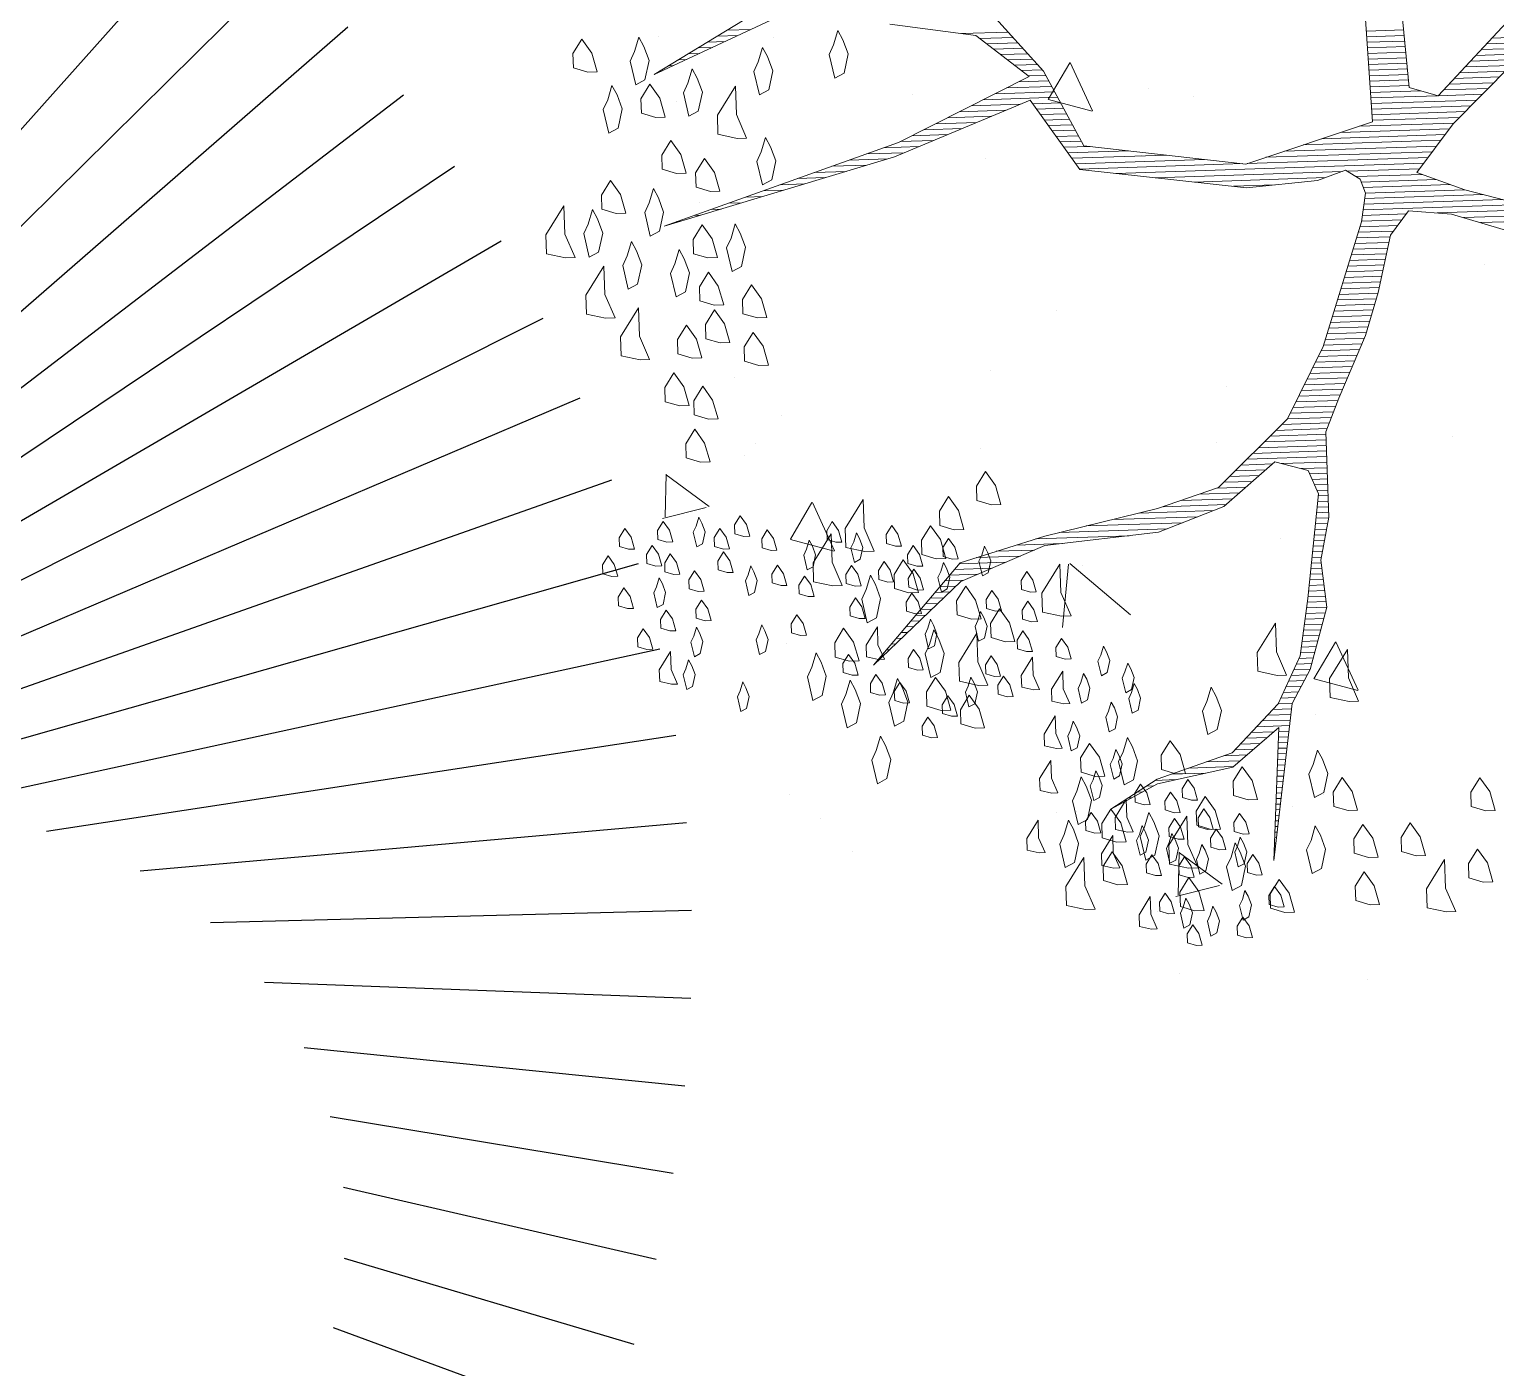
# Model space of a CAD drawing. Header units: millimetres. Extents: x 111 to 1506, y 14 to 566.
# Drawn here: x 207.314 to 209.143, y 102.919 to 104.589 of the extents above; entities that cross this region are included whole.
import ezdxf

# ---------------------------------------------------------------- set-up
doc = ezdxf.new("R2010")
doc.units = ezdxf.units.MM
doc.layers.add('ARBOLES', color=78, linetype='Continuous', lineweight=5)
doc.layers.add('FURN', color=253, linetype='Continuous')

# ---------------------------------------------------------------- blocks, each defined once
blk = doc.blocks.new('km')
at = {"layer": 'FURN', "color": 62}
for p, q in [((1580.8433, 48.5734), (1580.8069, 48.9486)), ((1580.9287, 48.593), (1580.9164, 48.9558)), ((1580.7617, 48.5392), (1580.6981, 48.9346)), ((1580.6861, 48.4907), (1580.5905, 48.9138)), ((1580.6186, 48.4282), (1580.4843, 48.8863)), ((1580.5615, 48.3518), (1580.38, 48.8521)), ((1580.5178, 48.2614), (1580.2782, 48.8115)), ((1580.4911, 48.1556), (1580.179, 48.7646)), ((1580.489, 48.0289), (1580.083, 48.7115)), ((1580.9754, 47.2108), (1579.9906, 48.6525)), ((1580.9754, 47.2108), (1579.902, 48.5878)), ((1580.9754, 47.2108), (1579.8176, 48.5177)), ((1580.9754, 47.2108), (1579.7379, 48.4424)), ((1580.9754, 47.2108), (1579.663, 48.3623)), ((1580.9754, 47.2108), (1579.5932, 48.2776)), ((1580.9754, 47.2108), (1579.529, 48.1887)), ((1580.9754, 47.2108), (1579.4704, 48.0959)), ((1580.9754, 47.2108), (1579.4178, 47.9997)), ((1580.9754, 47.2108), (1579.3714, 47.9003)), ((1580.9754, 47.2108), (1579.3312, 47.7983))]:
    blk.add_line(p, q, dxfattribs=at)
blk = doc.blocks.new('*X16')
at = {"color": 0}
for p, q in [((16.5355, 16.78), (16.5722, 16.78)), ((16.5531, 16.79), (16.5956, 16.79)), ((16.4824, 16.75), (16.5022, 16.75)), ((16.5001, 16.76), (16.5256, 16.76)), ((16.5178, 16.77), (16.5489, 16.77)), ((16.9732, 16.77), (17.0563, 16.77)), ((17.0054, 16.76), (17.0647, 16.76)), ((17.0177, 16.75), (17.0732, 16.75)), ((17.6987, 16.75), (17.7657, 16.75)), ((16.447, 16.73), (16.4556, 16.73)), ((16.4647, 16.74), (16.4789, 16.74)), ((17.0299, 16.74), (17.0817, 16.74)), ((17.0421, 16.73), (17.0901, 16.73)), ((17.6991, 16.74), (17.7664, 16.74)), ((17.6994, 16.73), (17.767, 16.73)), ((17.9235, 16.73), (18.0084, 16.73)), ((16.4293, 16.72), (16.4322, 16.72)), ((17.0543, 16.72), (17.0986, 16.72)), ((17.0665, 16.71), (17.1071, 16.71)), ((17.0788, 16.7), (17.1155, 16.7)), ((17.6997, 16.72), (17.7676, 16.72)), ((17.7001, 16.71), (17.7682, 16.71)), ((17.7004, 16.7), (17.7689, 16.7)), ((17.8935, 16.7), (17.9768, 16.7)), ((17.9035, 16.71), (17.9873, 16.71)), ((17.9135, 16.72), (17.9979, 16.72)), ((17.0504, 16.67), (17.1313, 16.67)), ((17.0719, 16.68), (17.1263, 16.68)), ((17.091, 16.69), (17.1213, 16.69)), ((17.7007, 16.69), (17.7695, 16.69)), ((17.7011, 16.68), (17.7701, 16.68)), ((17.7014, 16.67), (17.7707, 16.67)), ((17.8635, 16.67), (17.9451, 16.67)), ((17.8735, 16.68), (17.9556, 16.68)), ((17.8835, 16.69), (17.9662, 16.69)), ((17.0073, 16.65), (17.1413, 16.65)), ((17.0288, 16.66), (17.1363, 16.66)), ((17.7017, 16.66), (17.7714, 16.66)), ((17.7021, 16.65), (17.772, 16.65)), ((17.8435, 16.65), (17.924, 16.65)), ((17.8535, 16.66), (17.9345, 16.66)), ((16.9427, 16.62), (17.0214, 16.62)), ((16.9642, 16.63), (17.0477, 16.63)), ((16.9858, 16.64), (17.0741, 16.64)), ((17.0964, 16.64), (17.1463, 16.64)), ((17.1031, 16.63), (17.1513, 16.63)), ((17.1097, 16.62), (17.1563, 16.62)), ((17.7024, 16.64), (17.7924, 16.64)), ((17.7027, 16.63), (17.8224, 16.63)), ((17.7031, 16.62), (17.8923, 16.62)), ((17.8235, 16.63), (17.9029, 16.63)), ((17.8335, 16.64), (17.9134, 16.64)), ((16.8996, 16.6), (16.9686, 16.6)), ((16.9211, 16.61), (16.995, 16.61)), ((17.1164, 16.61), (17.1613, 16.61)), ((17.1231, 16.6), (17.1663, 16.6)), ((17.7034, 16.61), (17.8818, 16.61)), ((17.7037, 16.6), (17.8712, 16.6)), ((16.8265, 16.57), (16.8895, 16.57)), ((16.8565, 16.58), (16.9159, 16.58)), ((16.8781, 16.59), (16.9423, 16.59)), ((17.1297, 16.59), (17.1713, 16.59)), ((17.1364, 16.58), (17.1763, 16.58)), ((17.1431, 16.57), (17.1813, 16.57)), ((17.646, 16.57), (17.8418, 16.57)), ((17.6798, 16.58), (17.8501, 16.58)), ((17.7041, 16.59), (17.8606, 16.59)), ((16.7328, 16.54), (16.7955, 16.54)), ((16.764, 16.55), (16.8332, 16.55)), ((16.7953, 16.56), (16.8632, 16.56)), ((17.1497, 16.56), (17.1971, 16.56)), ((17.1564, 16.55), (17.2651, 16.55)), ((17.163, 16.54), (17.3331, 16.54)), ((17.5448, 16.54), (17.8178, 16.54)), ((17.5785, 16.55), (17.8258, 16.55)), ((17.6123, 16.56), (17.8338, 16.56)), ((16.6703, 16.52), (16.7201, 16.52)), ((16.7015, 16.53), (16.7578, 16.53)), ((17.1697, 16.53), (17.401, 16.53)), ((17.1764, 16.52), (17.469, 16.52)), ((17.4773, 16.52), (17.8018, 16.52)), ((17.511, 16.53), (17.8098, 16.53)), ((16.5765, 16.49), (16.607, 16.49)), ((16.6078, 16.5), (16.6447, 16.5)), ((16.639, 16.51), (16.6824, 16.51)), ((17.2412, 16.51), (17.7938, 16.51)), ((17.3112, 16.5), (17.6466, 16.5)), ((17.3812, 16.49), (17.6166, 16.49)), ((17.6564, 16.5), (17.7858, 16.5)), ((17.6714, 16.49), (17.7899, 16.49)), ((16.4828, 16.46), (16.494, 16.46)), ((16.514, 16.47), (16.5317, 16.47)), ((16.5453, 16.48), (16.5693, 16.48)), ((17.4512, 16.48), (17.5245, 16.48)), ((17.6804, 16.48), (17.8149, 16.48)), ((17.6837, 16.47), (17.8399, 16.47)), ((17.687, 16.46), (17.8649, 16.46)), ((16.4515, 16.45), (16.4563, 16.45)), ((17.6839, 16.44), (17.9326, 16.44)), ((17.6855, 16.45), (17.8986, 16.45)), ((17.6789, 16.41), (17.7512, 16.41)), ((17.6805, 16.42), (17.7592, 16.42)), ((17.6822, 16.43), (17.9666, 16.43)), ((17.8145, 16.42), (18.0006, 16.42)), ((17.8617, 16.41), (18.0157, 16.41)), ((17.6722, 16.39), (17.7352, 16.39)), ((17.6757, 16.4), (17.7432, 16.4)), ((17.8916, 16.4), (18.0232, 16.4)), ((17.6618, 16.36), (17.7239, 16.36)), ((17.6653, 16.37), (17.7264, 16.37)), ((17.6687, 16.38), (17.7289, 16.38)), ((17.6514, 16.33), (17.7164, 16.33)), ((17.6549, 16.34), (17.7189, 16.34)), ((17.6584, 16.35), (17.7214, 16.35)), ((17.6445, 16.31), (17.7114, 16.31)), ((17.648, 16.32), (17.7139, 16.32)), ((17.6341, 16.28), (17.7038, 16.28)), ((17.6376, 16.29), (17.7064, 16.29)), ((17.6411, 16.3), (17.7089, 16.3)), ((17.6237, 16.25), (17.6938, 16.25)), ((17.6272, 16.26), (17.6971, 16.26)), ((17.6307, 16.27), (17.7005, 16.27)), ((17.6168, 16.23), (17.6871, 16.23)), ((17.6203, 16.24), (17.6905, 16.24)), ((17.6064, 16.2), (17.6766, 16.2)), ((17.6099, 16.21), (17.6805, 16.21)), ((17.6134, 16.22), (17.6838, 16.22)), ((17.5981, 16.18), (17.6673, 16.18)), ((17.603, 16.19), (17.6719, 16.19)), ((17.5821, 16.15), (17.6535, 16.15)), ((17.5874, 16.16), (17.6581, 16.16)), ((17.5928, 16.17), (17.6627, 16.17)), ((17.5661, 16.12), (17.6396, 16.12)), ((17.5714, 16.13), (17.6443, 16.13)), ((17.5768, 16.14), (17.6489, 16.14)), ((17.5554, 16.1), (17.6304, 16.1)), ((17.5608, 16.11), (17.635, 16.11)), ((17.5394, 16.07), (17.6174, 16.07)), ((17.5448, 16.08), (17.6216, 16.08)), ((17.5501, 16.09), (17.6259, 16.09)), ((17.5127, 16.04), (17.6045, 16.04)), ((17.5234, 16.05), (17.6088, 16.05)), ((17.5341, 16.06), (17.6131, 16.06)), ((17.4913, 16.02), (17.6021, 16.02)), ((17.502, 16.03), (17.6021, 16.03)), ((17.4591, 15.99), (17.6021, 15.99)), ((17.4698, 16), (17.6021, 16)), ((17.4806, 16.01), (17.6021, 16.01)), ((17.427, 15.96), (17.4799, 15.96)), ((17.4377, 15.97), (17.4922, 15.97)), ((17.4484, 15.98), (17.5044, 15.98)), ((17.5206, 15.98), (17.6021, 15.98)), ((17.5556, 15.97), (17.6021, 15.97)), ((17.5707, 15.96), (17.6021, 15.96)), ((17.4036, 15.94), (17.4555, 15.94)), ((17.4163, 15.95), (17.4677, 15.95)), ((17.5747, 15.95), (17.6021, 15.95)), ((17.5787, 15.94), (17.6021, 15.94)), ((17.3061, 15.91), (17.4188, 15.91)), ((17.3386, 15.92), (17.431, 15.92)), ((17.3711, 15.93), (17.4433, 15.93)), ((17.5827, 15.93), (17.6021, 15.93)), ((17.5832, 15.91), (17.6021, 15.91)), ((17.5846, 15.92), (17.6021, 15.92)), ((17.2149, 15.89), (17.3677, 15.89)), ((17.2629, 15.9), (17.3957, 15.9)), ((17.5805, 15.89), (17.6021, 15.89)), ((17.5819, 15.9), (17.6021, 15.9)), ((17.0761, 15.86), (17.2435, 15.86)), ((17.1189, 15.87), (17.3117, 15.87)), ((17.1669, 15.88), (17.3397, 15.88)), ((17.5764, 15.86), (17.5974, 15.86)), ((17.5778, 15.87), (17.5996, 15.87)), ((17.5791, 15.88), (17.6018, 15.88)), ((16.9681, 15.83), (17.0472, 15.83)), ((17.0041, 15.84), (17.0729, 15.84)), ((17.0401, 15.85), (17.1235, 15.85)), ((17.5723, 15.83), (17.5907, 15.83)), ((17.5737, 15.84), (17.5929, 15.84)), ((17.575, 15.85), (17.5951, 15.85)), ((16.9281, 15.81), (16.9958, 15.81)), ((16.9371, 15.82), (17.0215, 15.82)), ((17.5696, 15.81), (17.5863, 15.81)), ((17.5709, 15.82), (17.5885, 15.82)), ((16.9009, 15.78), (16.9301, 15.78)), ((16.91, 15.79), (16.9444, 15.79)), ((16.919, 15.8), (16.9701, 15.8)), ((17.5655, 15.78), (17.5876, 15.78)), ((17.5669, 15.79), (17.5866, 15.79)), ((17.5682, 15.8), (17.5856, 15.8)), ((16.8738, 15.75), (16.8965, 15.75)), ((16.8829, 15.76), (16.9077, 15.76)), ((16.8919, 15.77), (16.9189, 15.77)), ((17.5614, 15.75), (17.5906, 15.75)), ((17.5628, 15.76), (17.5896, 15.76)), ((17.5641, 15.77), (17.5886, 15.77)), ((16.8557, 15.73), (16.8742, 15.73)), ((16.8648, 15.74), (16.8853, 15.74)), ((17.5585, 15.73), (17.5926, 15.73)), ((17.56, 15.74), (17.5916, 15.74)), ((16.8286, 15.7), (16.8406, 15.7)), ((16.8376, 15.71), (16.8518, 15.71)), ((16.8467, 15.72), (16.863, 15.72)), ((17.5535, 15.7), (17.5875, 15.7)), ((17.5551, 15.71), (17.5906, 15.71)), ((17.5568, 15.72), (17.5936, 15.72)), ((16.8105, 15.68), (16.8183, 15.68)), ((16.8195, 15.69), (16.8295, 15.69)), ((17.5501, 15.68), (17.5814, 15.68)), ((17.5518, 15.69), (17.5844, 15.69)), ((16.7833, 15.65), (16.7848, 15.65)), ((16.7924, 15.66), (16.7959, 15.66)), ((16.8014, 15.67), (16.8071, 15.67)), ((17.5451, 15.65), (17.5721, 15.65)), ((17.5468, 15.66), (17.5752, 15.66)), ((17.5485, 15.67), (17.5783, 15.67)), ((17.5352, 15.62), (17.5629, 15.62)), ((17.5402, 15.63), (17.566, 15.63)), ((17.5435, 15.64), (17.5691, 15.64)), ((17.5252, 15.6), (17.5543, 15.6)), ((17.5302, 15.61), (17.5598, 15.61)), ((17.5102, 15.57), (17.5372, 15.57)), ((17.5152, 15.58), (17.5429, 15.58)), ((17.5202, 15.59), (17.5486, 15.59)), ((17.4903, 15.54), (17.5241, 15.54)), ((17.5002, 15.55), (17.5257, 15.55)), ((17.5052, 15.56), (17.5315, 15.56)), ((17.4703, 15.52), (17.5211, 15.52)), ((17.4803, 15.53), (17.5226, 15.53)), ((17.4403, 15.49), (17.4786, 15.49)), ((17.4503, 15.5), (17.4911, 15.5)), ((17.4603, 15.51), (17.5196, 15.51)), ((17.4988, 15.49), (17.5165, 15.49)), ((17.4996, 15.5), (17.5181, 15.5)), ((17.4203, 15.47), (17.4536, 15.47)), ((17.4303, 15.48), (17.4661, 15.48)), ((17.4974, 15.47), (17.5135, 15.47)), ((17.4981, 15.48), (17.515, 15.48)), ((17.336, 15.44), (17.4161, 15.44)), ((17.368, 15.45), (17.4286, 15.45)), ((17.4, 15.46), (17.4411, 15.46)), ((17.4953, 15.44), (17.509, 15.44)), ((17.496, 15.45), (17.5105, 15.45)), ((17.4967, 15.46), (17.512, 15.46)), ((17.2587, 15.41), (17.2717, 15.41)), ((17.2754, 15.42), (17.3128, 15.42)), ((17.304, 15.43), (17.3661, 15.43)), ((17.4931, 15.41), (17.5044, 15.41)), ((17.4938, 15.42), (17.5059, 15.42)), ((17.4946, 15.43), (17.5074, 15.43)), ((17.2254, 15.39), (17.2317, 15.39)), ((17.242, 15.4), (17.2517, 15.4)), ((17.4917, 15.39), (17.5014, 15.39)), ((17.4924, 15.4), (17.5029, 15.4)), ((17.2087, 15.38), (17.2117, 15.38)), ((17.4896, 15.36), (17.4968, 15.36)), ((17.4903, 15.37), (17.4984, 15.37)), ((17.491, 15.38), (17.4999, 15.38)), ((17.4874, 15.33), (17.4923, 15.33)), ((17.4881, 15.34), (17.4938, 15.34)), ((17.4888, 15.35), (17.4953, 15.35)), ((17.486, 15.31), (17.4893, 15.31)), ((17.4867, 15.32), (17.4908, 15.32)), ((17.4838, 15.28), (17.4847, 15.28)), ((17.4846, 15.29), (17.4862, 15.29)), ((17.4853, 15.3), (17.4877, 15.3)), ((17.4831, 15.27), (17.4832, 15.27))]:
    blk.add_line(p, q, dxfattribs=at)
blk = doc.blocks.new('E1E')
at = {"layer": 'ARBOLES', "ltscale": 0.2}
for p, q in [((96.0598, 59.5667), (96.0598, 59.5667)), ((95.5359, 59.5519), (95.5359, 59.5519)), ((96.122, 59.5391), (96.122, 59.5391)), ((96.1796, 59.5223), (96.1796, 59.5223)), ((95.6009, 59.4784), (95.6009, 59.4784)), ((95.2708, 59.4541), (95.2708, 59.4541)), ((95.5845, 59.4467), (95.5298, 59.4067)), ((95.6045, 59.3832), (95.5819, 59.4428)), ((95.6038, 59.3838), (95.5266, 59.4035)), ((95.7975, 59.3971), (95.7975, 59.3971)), ((95.7699, 59.3841), (95.7699, 59.3841)), ((96.2691, 59.314), (96.2691, 59.314)), ((95.473, 59.2552), (95.473, 59.2552)), ((95.4361, 59.2211), (95.4361, 59.2211)), ((95.857, 59.2206), (95.857, 59.2206)), ((96.5118, 59.2106), (96.4571, 59.1706)), ((96.5318, 59.147), (96.5092, 59.2067)), ((96.3122, 59.1036), (96.2542, 59.1583)), ((96.3217, 59.1674), (96.2544, 59.159)), ((96.3128, 59.1041), (96.322, 59.1672)), ((96.5311, 59.1477), (96.4538, 59.1674)), ((95.9214, 59.0448), (95.8936, 59.1364)), ((95.4933, 59.1143), (95.4933, 59.1143)), ((95.5148, 59.066), (95.4476, 59.0575)), ((95.506, 59.0027), (95.5152, 59.0658)), ((95.92, 59.0432), (95.8063, 59.0804)), ((96.4334, 59.0761), (96.4334, 59.0761)), ((95.5054, 59.0022), (95.4473, 59.0568)), ((95.9008, 59.0394), (95.9008, 59.0394)), ((95.9924, 59.0443), (95.9924, 59.0443)), ((96.4248, 59.0542), (96.4248, 59.0542)), ((96.4042, 59.0005), (96.4042, 59.0005)), ((96.4916, 58.9742), (96.4916, 58.9742)), ((95.8256, 58.9566), (95.8256, 58.9566)), ((96.1089, 58.9342), (96.1089, 58.9342)), ((95.6403, 58.8897), (95.6403, 58.8897)), ((96.1395, 58.8197), (96.1395, 58.8197)), ((95.7844, 58.7923), (95.7844, 58.7923)), ((96.6386, 58.7496), (96.6386, 58.7496)), ((95.801, 58.7086), (95.801, 58.7086)), ((96.0816, 58.6988), (96.0816, 58.6988)), ((95.4599, 58.6504), (95.4599, 58.6504)), ((96.7277, 58.6218), (96.7277, 58.6218)), ((96.7897, 58.5418), (96.7897, 58.5418)), ((96.2657, 58.527), (96.2657, 58.527)), ((96.4032, 58.4799), (96.4032, 58.4799)), ((96.6289, 58.4788), (96.6289, 58.4788)), ((96.0502, 58.4349), (96.0502, 58.4349)), ((96.2019, 58.3461), (96.1439, 58.4008)), ((96.2114, 58.4099), (96.1441, 58.4015)), ((96.2025, 58.3466), (96.2117, 58.4097)), ((95.5121, 58.3932), (95.5121, 58.3932)), ((96.0788, 58.338), (96.0788, 58.338)), ((96.0113, 58.3231), (96.0113, 58.3231)), ((95.7543, 58.1961), (95.7543, 58.1961))]:
    blk.add_line(p, q, dxfattribs=at)
for points in [[(95.5281, 59.503), (95.5421, 59.5044), (95.5475, 59.4922), (95.5448, 59.4764), (95.5313, 59.485), (95.52, 59.4994)], [(95.5999, 59.5058), (95.618, 59.509), (95.6252, 59.4927), (95.6198, 59.4611), (95.609, 59.4855), (95.5918, 59.5022)], [(95.7024, 59.5158), (95.7313, 59.5209), (95.7429, 59.4949), (95.7343, 59.4442), (95.7169, 59.4833), (95.6894, 59.51)], [(95.5259, 59.4533), (95.5263, 59.4633), (95.5132, 59.4818), (95.5069, 59.4741), (95.51, 59.456), (95.5195, 59.4456), (95.5272, 59.4393)], [(95.5679, 59.4574), (95.5683, 59.4674), (95.5552, 59.4859), (95.5489, 59.4782), (95.5521, 59.4601), (95.5615, 59.4497), (95.5692, 59.4434)], [(95.4626, 59.4641), (95.4766, 59.4655), (95.482, 59.4533), (95.4793, 59.4375), (95.4658, 59.4461), (95.4545, 59.4605)], [(95.5499, 59.4557), (95.5723, 59.4579), (95.581, 59.4384), (95.5767, 59.413), (95.555, 59.4268), (95.5369, 59.4499)], [(95.5846, 59.4746), (95.5986, 59.476), (95.604, 59.4638), (95.6013, 59.448), (95.5877, 59.4565), (95.5764, 59.471)], [(95.6714, 59.463), (95.6938, 59.4652), (95.7025, 59.4457), (95.6981, 59.4204), (95.6764, 59.4341), (95.6584, 59.4572)], [(95.7748, 59.4233), (95.7755, 59.4392), (95.7545, 59.4688), (95.7444, 59.4565), (95.7495, 59.4276), (95.7647, 59.411), (95.7769, 59.4009)], [(95.7992, 59.463), (95.8172, 59.4662), (95.8245, 59.4499), (95.8191, 59.4183), (95.8082, 59.4427), (95.791, 59.4594)], [(96.0834, 59.4127), (96.0842, 59.4286), (96.0632, 59.4582), (96.0531, 59.4459), (96.0581, 59.417), (96.0733, 59.4004), (96.0856, 59.3903)], [(95.4902, 59.4131), (95.4906, 59.423), (95.4775, 59.4416), (95.4712, 59.4339), (95.4744, 59.4158), (95.4839, 59.4054), (95.4916, 59.3991)], [(95.6867, 59.4421), (95.7048, 59.4453), (95.712, 59.4291), (95.7066, 59.3974), (95.6957, 59.4218), (95.6786, 59.4385)], [(96.3065, 59.4064), (96.307, 59.4164), (96.2939, 59.4349), (96.2876, 59.4272), (96.2907, 59.4091), (96.3002, 59.3988), (96.3079, 59.3924)], [(96.3942, 59.4065), (96.3946, 59.4164), (96.3815, 59.435), (96.3752, 59.4273), (96.3784, 59.4092), (96.3879, 59.3988), (96.3956, 59.3925)], [(96.4055, 59.4359), (96.4235, 59.439), (96.4308, 59.4228), (96.4254, 59.3912), (96.4145, 59.4155), (96.3973, 59.4323)], [(95.5778, 59.4132), (95.5918, 59.4145), (95.5973, 59.4023), (95.5946, 59.3865), (95.581, 59.3951), (95.5697, 59.4095)], [(95.6244, 59.429), (95.6384, 59.4304), (95.6438, 59.4182), (95.6411, 59.4024), (95.6275, 59.4109), (95.6162, 59.4254)], [(95.6671, 59.3676), (95.6678, 59.3835), (95.6468, 59.4131), (95.6367, 59.4008), (95.6418, 59.3719), (95.657, 59.3553), (95.6693, 59.3452)], [(95.4235, 59.4072), (95.4459, 59.4093), (95.4545, 59.3898), (95.4502, 59.3645), (95.4285, 59.3782), (95.4104, 59.4014)], [(95.436, 59.4036), (95.45, 59.4049), (95.4554, 59.3927), (95.4527, 59.3769), (95.4392, 59.3855), (95.4279, 59.4)], [(95.5297, 59.361), (95.5305, 59.3769), (95.5095, 59.4065), (95.4994, 59.3942), (95.5044, 59.3653), (95.5196, 59.3487), (95.5319, 59.3386)], [(95.5761, 59.3734), (95.5765, 59.3833), (95.5634, 59.4019), (95.5571, 59.3942), (95.5602, 59.3761), (95.5697, 59.3657), (95.5774, 59.3594)], [(95.5825, 59.4), (95.6114, 59.4051), (95.623, 59.3791), (95.6143, 59.3285), (95.597, 59.3675), (95.5695, 59.3942)], [(95.6239, 59.3752), (95.6244, 59.3852), (95.6113, 59.4037), (95.605, 59.396), (95.6081, 59.3779), (95.6176, 59.3676), (95.6253, 59.3612)], [(95.67, 59.3811), (95.6705, 59.3911), (95.6574, 59.4096), (95.651, 59.4019), (95.6542, 59.3838), (95.6637, 59.3735), (95.6714, 59.3671)], [(95.6974, 59.4045), (95.7198, 59.4066), (95.7285, 59.3871), (95.7242, 59.3618), (95.7025, 59.3755), (95.6844, 59.3987)], [(95.7328, 59.4042), (95.7468, 59.4056), (95.7522, 59.3934), (95.7495, 59.3776), (95.736, 59.3862), (95.7247, 59.4006)], [(95.7813, 59.3561), (95.782, 59.372), (95.761, 59.4016), (95.7509, 59.3893), (95.756, 59.3604), (95.7712, 59.3438), (95.7835, 59.3337)], [(96.1572, 59.352), (96.1579, 59.3679), (96.1369, 59.3975), (96.1268, 59.3852), (96.1319, 59.3563), (96.1471, 59.3397), (96.1594, 59.3296)], [(96.4597, 59.4016), (96.4737, 59.4029), (96.4791, 59.3907), (96.4764, 59.3749), (96.4629, 59.3835), (96.4516, 59.398)], [(95.4844, 59.3715), (95.4984, 59.3729), (95.5038, 59.3607), (95.5011, 59.3449), (95.4875, 59.3535), (95.4762, 59.3679)], [(95.5268, 59.3417), (95.5273, 59.3517), (95.5142, 59.3702), (95.5079, 59.3625), (95.511, 59.3444), (95.5205, 59.3341), (95.5282, 59.3277)], [(95.6881, 59.3843), (95.7062, 59.3875), (95.7134, 59.3712), (95.708, 59.3396), (95.6971, 59.364), (95.68, 59.3807)], [(95.815, 59.3727), (95.8331, 59.3758), (95.8404, 59.3596), (95.835, 59.328), (95.8241, 59.3523), (95.8069, 59.369)], [(96.0922, 59.323), (96.0929, 59.3389), (96.0719, 59.3686), (96.0618, 59.3563), (96.0669, 59.3274), (96.0821, 59.3107), (96.0944, 59.3006)], [(96.2201, 59.3333), (96.2208, 59.3492), (96.1999, 59.3788), (96.1897, 59.3665), (96.1948, 59.3376), (96.21, 59.321), (96.2223, 59.3108)], [(96.4019, 59.3564), (96.4024, 59.3663), (96.3892, 59.3848), (96.3829, 59.3771), (96.3861, 59.3591), (96.3956, 59.3487), (96.4033, 59.3424)], [(95.3093, 59.3485), (95.3317, 59.3507), (95.3404, 59.3312), (95.3361, 59.3059), (95.3144, 59.3196), (95.2963, 59.3427)], [(95.5494, 59.3567), (95.5634, 59.358), (95.5689, 59.3458), (95.5662, 59.33), (95.5526, 59.3386), (95.5413, 59.353)], [(95.6136, 59.3657), (95.6276, 59.3671), (95.633, 59.3549), (95.6303, 59.3391), (95.6167, 59.3477), (95.6054, 59.3621)], [(95.7654, 59.3311), (95.7658, 59.341), (95.7527, 59.3595), (95.7464, 59.3518), (95.7496, 59.3338), (95.7591, 59.3234), (95.7667, 59.3171)], [(96.0138, 59.3638), (96.0278, 59.3651), (96.0333, 59.3529), (96.0306, 59.3371), (96.017, 59.3457), (96.0057, 59.3601)], [(96.438, 59.3627), (96.452, 59.3641), (96.4575, 59.3519), (96.4548, 59.3361), (96.4412, 59.3446), (96.4299, 59.3591)], [(96.5094, 59.3555), (96.5234, 59.3569), (96.5289, 59.3447), (96.5262, 59.3289), (96.5126, 59.3375), (96.5013, 59.3519)], [(95.4279, 59.2922), (95.4286, 59.3081), (95.4076, 59.3377), (95.3975, 59.3255), (95.4026, 59.2965), (95.4178, 59.2799), (95.4301, 59.2698)], [(95.5731, 59.3335), (95.5955, 59.3357), (95.6042, 59.3162), (95.5999, 59.2909), (95.5782, 59.3046), (95.5601, 59.3277)], [(95.5783, 59.3355), (95.5923, 59.3368), (95.5978, 59.3246), (95.5951, 59.3088), (95.5815, 59.3174), (95.5702, 59.3318)], [(95.6339, 59.331), (95.6479, 59.3323), (95.6534, 59.3201), (95.6507, 59.3043), (95.6371, 59.3129), (95.6258, 59.3274)], [(95.68, 59.3369), (95.694, 59.3382), (95.6994, 59.3261), (95.6967, 59.3102), (95.6832, 59.3188), (95.6719, 59.3333)], [(95.764, 59.325), (95.7864, 59.3272), (95.7951, 59.3077), (95.7908, 59.2824), (95.7691, 59.2961), (95.751, 59.3192)], [(95.9584, 59.3258), (95.9809, 59.328), (95.9895, 59.3085), (95.9852, 59.2832), (95.9635, 59.2969), (95.9454, 59.3201)], [(96.0721, 59.3313), (96.0861, 59.3326), (96.0916, 59.3205), (96.0889, 59.3046), (96.0753, 59.3132), (96.064, 59.3277)], [(96.1101, 59.3336), (96.1241, 59.3349), (96.1295, 59.3227), (96.1268, 59.3069), (96.1133, 59.3155), (96.1019, 59.3299)], [(96.3125, 59.3165), (96.3129, 59.3265), (96.2998, 59.345), (96.2935, 59.3373), (96.2967, 59.3192), (96.3062, 59.3089), (96.3138, 59.3025)], [(96.3947, 59.3288), (96.4087, 59.3302), (96.4141, 59.318), (96.4114, 59.3022), (96.3979, 59.3107), (96.3866, 59.3252)], [(96.4815, 59.309), (96.4819, 59.3189), (96.4688, 59.3374), (96.4625, 59.3297), (96.4656, 59.3117), (96.4751, 59.3013), (96.4828, 59.295)], [(95.1994, 59.3152), (95.2283, 59.3203), (95.2399, 59.2943), (95.2313, 59.2436), (95.2139, 59.2827), (95.1864, 59.3094)], [(95.5259, 59.3219), (95.54, 59.3232), (95.5454, 59.311), (95.5427, 59.2952), (95.5291, 59.3038), (95.5178, 59.3182)], [(95.6168, 59.3039), (95.6308, 59.3052), (95.6362, 59.293), (95.6335, 59.2772), (95.6199, 59.2858), (95.6086, 59.3002)], [(95.7394, 59.2751), (95.7402, 59.291), (95.7192, 59.3206), (95.7091, 59.3083), (95.7141, 59.2794), (95.7293, 59.2628), (95.7416, 59.2527)], [(95.7496, 59.2899), (95.75, 59.2999), (95.7369, 59.3184), (95.7306, 59.3107), (95.7338, 59.2926), (95.7433, 59.2823), (95.751, 59.2759)], [(95.8246, 59.2746), (95.825, 59.2846), (95.8119, 59.3031), (95.8056, 59.2954), (95.8088, 59.2773), (95.8183, 59.267), (95.826, 59.2606)], [(95.8341, 59.3081), (95.8521, 59.3112), (95.8594, 59.295), (95.854, 59.2634), (95.8431, 59.2878), (95.8259, 59.3045)], [(95.998, 59.3226), (96.0121, 59.324), (96.0175, 59.3118), (96.0148, 59.296), (96.0012, 59.3046), (95.9899, 59.319)], [(96.0156, 59.3201), (96.038, 59.3223), (96.0467, 59.3028), (96.0423, 59.2775), (96.0206, 59.2912), (96.0025, 59.3143)], [(96.1593, 59.3214), (96.1733, 59.3228), (96.1788, 59.3106), (96.1761, 59.2948), (96.1625, 59.3033), (96.1512, 59.3178)], [(96.171, 59.3036), (96.1934, 59.3058), (96.2021, 59.2863), (96.1978, 59.261), (96.1761, 59.2747), (96.158, 59.2978)], [(96.5497, 59.3199), (96.5637, 59.3212), (96.5691, 59.309), (96.5664, 59.2932), (96.5528, 59.3018), (96.5415, 59.3162)], [(95.3382, 59.2835), (95.3606, 59.2857), (95.3693, 59.2662), (95.365, 59.2409), (95.3433, 59.2546), (95.3252, 59.2777)], [(95.9918, 59.2711), (95.9922, 59.2811), (95.9791, 59.2996), (95.9728, 59.2919), (95.9759, 59.2738), (95.9854, 59.2635), (95.9931, 59.2571)], [(96.1318, 59.2848), (96.1499, 59.288), (96.1571, 59.2717), (96.1517, 59.2401), (96.1408, 59.2645), (96.1237, 59.2812)], [(96.2538, 59.2953), (96.2678, 59.2966), (96.2732, 59.2844), (96.2705, 59.2686), (96.2569, 59.2772), (96.2456, 59.2916)], [(96.4209, 59.2918), (96.4349, 59.2931), (96.4404, 59.2809), (96.4377, 59.2651), (96.4241, 59.2737), (96.4128, 59.2881)], [(96.4643, 59.2819), (96.4783, 59.2832), (96.4837, 59.271), (96.481, 59.2552), (96.4675, 59.2638), (96.4562, 59.2782)], [(96.4941, 59.2805), (96.5081, 59.2819), (96.5136, 59.2697), (96.5109, 59.2539), (96.4973, 59.2625), (96.486, 59.2769)], [(95.5385, 59.2713), (95.5609, 59.2735), (95.5696, 59.254), (95.5653, 59.2287), (95.5436, 59.2424), (95.5255, 59.2655)], [(95.6534, 59.2758), (95.6758, 59.2779), (95.6845, 59.2584), (95.6802, 59.2331), (95.6585, 59.2468), (95.6404, 59.27)], [(95.9317, 59.2639), (95.9457, 59.2652), (95.9511, 59.253), (95.9484, 59.2372), (95.9349, 59.2458), (95.9236, 59.2602)], [(95.978, 59.2644), (96.0069, 59.2695), (96.0185, 59.2435), (96.0099, 59.1929), (95.9925, 59.2319), (95.965, 59.2586)], [(96.0691, 59.2348), (96.0698, 59.2507), (96.0488, 59.2804), (96.0387, 59.2681), (96.0438, 59.2392), (96.059, 59.2225), (96.0713, 59.2124)], [(96.0717, 59.2775), (96.0857, 59.2789), (96.0912, 59.2667), (96.0885, 59.2509), (96.0749, 59.2594), (96.0636, 59.2739)], [(96.3609, 59.2407), (96.3613, 59.2506), (96.3482, 59.2691), (96.3419, 59.2614), (96.3451, 59.2434), (96.3546, 59.233), (96.3622, 59.2267)], [(96.5416, 59.2724), (96.5556, 59.2738), (96.561, 59.2616), (96.5583, 59.2458), (96.5447, 59.2544), (96.5334, 59.2688)], [(95.1648, 59.253), (95.1872, 59.2552), (95.1959, 59.2357), (95.1915, 59.2104), (95.1698, 59.2241), (95.1518, 59.2472)], [(95.2732, 59.2545), (95.2956, 59.2567), (95.3043, 59.2372), (95.3, 59.2119), (95.2783, 59.2256), (95.2602, 59.2487)], [(95.7826, 59.2267), (95.7831, 59.2367), (95.77, 59.2552), (95.7636, 59.2475), (95.7668, 59.2294), (95.7763, 59.219), (95.784, 59.2127)], [(95.849, 59.2417), (95.8671, 59.2448), (95.8743, 59.2286), (95.8689, 59.197), (95.8581, 59.2213), (95.8409, 59.2381)], [(95.8987, 59.2394), (95.9168, 59.2426), (95.924, 59.2264), (95.9186, 59.1947), (95.9078, 59.2191), (95.8906, 59.2358)], [(95.9606, 59.2427), (95.9746, 59.244), (95.98, 59.2318), (95.9773, 59.216), (95.9638, 59.2246), (95.9525, 59.239)], [(96.0808, 59.2134), (96.0812, 59.2233), (96.0681, 59.2418), (96.0618, 59.2341), (96.065, 59.2161), (96.0745, 59.2057), (96.0822, 59.1994)], [(96.1884, 59.1944), (96.1891, 59.2103), (96.1681, 59.24), (96.158, 59.2277), (96.1631, 59.1988), (96.1783, 59.1821), (96.1906, 59.172)], [(96.1815, 59.2387), (96.1955, 59.2401), (96.201, 59.2279), (96.1983, 59.2121), (96.1847, 59.2207), (96.1734, 59.2351)], [(96.2651, 59.237), (96.2791, 59.2384), (96.2845, 59.2262), (96.2818, 59.2104), (96.2683, 59.2189), (96.257, 59.2334)], [(96.3089, 59.237), (96.3229, 59.2384), (96.3284, 59.2262), (96.3257, 59.2104), (96.3121, 59.219), (96.3008, 59.2334)], [(96.3911, 59.2493), (96.4051, 59.2506), (96.4106, 59.2385), (96.4079, 59.2226), (96.3943, 59.2312), (96.383, 59.2457)], [(96.4923, 59.2408), (96.5063, 59.2421), (96.5118, 59.2299), (96.5091, 59.2141), (96.4955, 59.2227), (96.4842, 59.2371)], [(95.3932, 59.23), (95.4156, 59.2322), (95.4243, 59.2127), (95.42, 59.1874), (95.3983, 59.2011), (95.3802, 59.2242)], [(95.4677, 59.1853), (95.4684, 59.2012), (95.4474, 59.2308), (95.4373, 59.2185), (95.4424, 59.1896), (95.4576, 59.173), (95.4699, 59.1629)], [(95.761, 59.1879), (95.7614, 59.1978), (95.7483, 59.2163), (95.742, 59.2086), (95.7452, 59.1906), (95.7546, 59.1802), (95.7623, 59.1738)], [(95.8373, 59.2024), (95.8377, 59.2123), (95.8246, 59.2308), (95.8183, 59.2231), (95.8215, 59.2051), (95.831, 59.1947), (95.8387, 59.1884)], [(96.4097, 59.2186), (96.4237, 59.2199), (96.4291, 59.2077), (96.4264, 59.1919), (96.4129, 59.2005), (96.4016, 59.215)], [(96.4607, 59.2023), (96.4612, 59.2123), (96.4481, 59.2308), (96.4418, 59.2231), (96.4449, 59.205), (96.4544, 59.1947), (96.4621, 59.1883)], [(95.6513, 59.1579), (95.652, 59.1738), (95.6311, 59.2034), (95.621, 59.1911), (95.626, 59.1622), (95.6412, 59.1456), (95.6535, 59.1355)], [(96.0153, 59.1745), (96.0158, 59.1844), (96.0027, 59.2029), (95.9963, 59.1952), (95.9995, 59.1772), (96.009, 59.1668), (96.0167, 59.1605)], [(96.1061, 59.2003), (96.1201, 59.2017), (96.1255, 59.1895), (96.1228, 59.1736), (96.1093, 59.1822), (96.098, 59.1967)], [(96.2055, 59.1958), (96.2195, 59.1972), (96.2249, 59.185), (96.2222, 59.1692), (96.2087, 59.1778), (96.1974, 59.1922)], [(96.2368, 59.2082), (96.2658, 59.2133), (96.2773, 59.1873), (96.2687, 59.1367), (96.2513, 59.1757), (96.2238, 59.2024)], [(96.2941, 59.172), (96.2945, 59.1819), (96.2814, 59.2004), (96.2751, 59.1927), (96.2783, 59.1747), (96.2877, 59.1643), (96.2954, 59.158)], [(96.3428, 59.1937), (96.3568, 59.195), (96.3623, 59.1828), (96.3596, 59.167), (96.346, 59.1756), (96.3347, 59.1901)], [(95.7818, 59.163), (95.7822, 59.173), (95.7691, 59.1915), (95.7628, 59.1838), (95.766, 59.1657), (95.7754, 59.1553), (95.7831, 59.149)], [(95.8251, 59.1531), (95.8256, 59.163), (95.8125, 59.1816), (95.8062, 59.1739), (95.8093, 59.1558), (95.8188, 59.1454), (95.8265, 59.1391)], [(95.8721, 59.1789), (95.8861, 59.1803), (95.8915, 59.1681), (95.8888, 59.1522), (95.8753, 59.1608), (95.864, 59.1753)], [(95.9304, 59.1902), (95.9444, 59.1916), (95.9498, 59.1794), (95.9471, 59.1636), (95.9336, 59.1722), (95.9222, 59.1866)], [(95.965, 59.1885), (95.9875, 59.1907), (95.9961, 59.1712), (95.9918, 59.1459), (95.9701, 59.1596), (95.952, 59.1827)], [(96.0251, 59.1763), (96.0475, 59.1784), (96.0562, 59.1589), (96.0518, 59.1336), (96.0301, 59.1473), (96.012, 59.1705)], [(96.127, 59.1749), (96.1494, 59.1771), (96.1581, 59.1575), (96.1538, 59.1322), (96.1321, 59.146), (96.114, 59.1691)], [(96.1626, 59.1719), (96.1766, 59.1732), (96.182, 59.161), (96.1793, 59.1452), (96.1658, 59.1538), (96.1545, 59.1682)], [(96.3885, 59.1896), (96.4025, 59.191), (96.4079, 59.1788), (96.4052, 59.163), (96.3916, 59.1716), (96.3803, 59.186)], [(95.2017, 59.1525), (95.2241, 59.1547), (95.2328, 59.1352), (95.2285, 59.1099), (95.2068, 59.1236), (95.1887, 59.1468)], [(95.9964, 59.1514), (96.0104, 59.1528), (96.0158, 59.1406), (96.0131, 59.1248), (95.9995, 59.1334), (95.9882, 59.1478)], [(96.0949, 59.1271), (96.0953, 59.137), (96.0822, 59.1555), (96.0759, 59.1479), (96.0791, 59.1298), (96.0885, 59.1194), (96.0962, 59.1131)], [(96.1165, 59.166), (96.1305, 59.1673), (96.136, 59.1551), (96.1333, 59.1393), (96.1197, 59.1479), (96.1084, 59.1623)], [(96.2326, 59.1349), (96.2331, 59.1448), (96.22, 59.1633), (96.2137, 59.1556), (96.2168, 59.1376), (96.2263, 59.1272), (96.234, 59.1209)], [(95.9403, 59.146), (95.9544, 59.1473), (95.9598, 59.1351), (95.9571, 59.1193), (95.9435, 59.1279), (95.9322, 59.1423)], [(96.131, 59.1334), (96.145, 59.1348), (96.1504, 59.1226), (96.1477, 59.1068), (96.1342, 59.1154), (96.1229, 59.1298)], [(96.2116, 59.1424), (96.2405, 59.1475), (96.2521, 59.1215), (96.2434, 59.0709), (96.2261, 59.1099), (96.1986, 59.1366)], [(96.257, 59.1457), (96.271, 59.1471), (96.2765, 59.1349), (96.2738, 59.1191), (96.2602, 59.1277), (96.2489, 59.1421)], [(95.9015, 59.1212), (95.9304, 59.1263), (95.942, 59.1003), (95.9333, 59.0497), (95.916, 59.0887), (95.8885, 59.1154)], [(95.9584, 59.1053), (95.9725, 59.1067), (95.9779, 59.0945), (95.9752, 59.0787), (95.9616, 59.0872), (95.9503, 59.1017)], [(96.047, 59.0814), (96.0475, 59.0914), (96.0343, 59.1099), (96.028, 59.1022), (96.0312, 59.0841), (96.0407, 59.0737), (96.0484, 59.0674)], [(96.0858, 59.1036), (96.0999, 59.105), (96.1053, 59.0928), (96.1026, 59.077), (96.089, 59.0855), (96.0777, 59.1)], [(96.1082, 59.112), (96.1306, 59.1142), (96.1393, 59.0946), (96.135, 59.0693), (96.1133, 59.0831), (96.0952, 59.1062)], [(96.1721, 59.1177), (96.1861, 59.119), (96.1916, 59.1068), (96.1889, 59.091), (96.1753, 59.0996), (96.164, 59.114)], [(96.4906, 59.1108), (96.5131, 59.113), (96.5217, 59.0935), (96.5174, 59.0682), (96.4957, 59.0819), (96.4776, 59.105)], [(95.4533, 59.0775), (95.4822, 59.0826), (95.4938, 59.0566), (95.4852, 59.006), (95.4678, 59.045), (95.4403, 59.0717)], [(95.5683, 59.082), (95.5972, 59.087), (95.6088, 59.061), (95.6001, 59.0104), (95.5827, 59.0494), (95.5553, 59.0762)], [(96.0996, 59.0614), (96.122, 59.0635), (96.1307, 59.044), (96.1264, 59.0187), (96.1047, 59.0324), (96.0866, 59.0556)], [(96.5037, 59.0465), (96.5261, 59.0486), (96.5348, 59.0291), (96.5305, 59.0038), (96.5088, 59.0176), (96.4907, 59.0407)], [(96.5514, 59.0443), (96.5738, 59.0465), (96.5825, 59.027), (96.5782, 59.0017), (96.5565, 59.0154), (96.5384, 59.0385)], [(96.062, 59.0057), (96.0845, 59.0079), (96.0931, 58.9883), (96.0888, 58.963), (96.0671, 58.9768), (96.049, 58.9999)], [(96.6324, 59.0025), (96.6613, 59.0075), (96.6729, 58.9815), (96.6643, 58.9309), (96.6469, 58.9699), (96.6194, 58.9967)], [(96.5609, 58.9706), (96.5833, 58.9728), (96.592, 58.9533), (96.5876, 58.928), (96.5659, 58.9417), (96.5479, 58.9648)], [(96.704, 58.9642), (96.7329, 58.9693), (96.7445, 58.9433), (96.7359, 58.8926), (96.7185, 58.9317), (96.691, 58.9584)], [(96.464, 58.9431), (96.4864, 58.9452), (96.4951, 58.9257), (96.4908, 58.9004), (96.4691, 58.9141), (96.451, 58.9373)], [(96.5305, 58.9337), (96.5529, 58.9359), (96.5616, 58.9164), (96.5573, 58.8911), (96.5356, 58.9048), (96.5175, 58.9279)], [(96.7091, 58.8652), (96.7098, 58.8811), (96.6889, 58.9107), (96.6787, 58.8984), (96.6838, 58.8695), (96.699, 58.8529), (96.7113, 58.8428)], [(96.7937, 58.9028), (96.8226, 58.9079), (96.8342, 58.8819), (96.8255, 58.8313), (96.8082, 58.8703), (96.7807, 58.897)], [(96.5602, 58.8846), (96.5826, 58.8868), (96.5913, 58.8672), (96.587, 58.8419), (96.5653, 58.8557), (96.5472, 58.8788)], [(96.6383, 58.8492), (96.639, 58.8651), (96.618, 58.8947), (96.6079, 58.8824), (96.613, 58.8535), (96.6282, 58.8369), (96.6405, 58.8268)], [(96.7814, 58.8428), (96.7821, 58.8587), (96.7612, 58.8883), (96.7511, 58.876), (96.7561, 58.8471), (96.7713, 58.8305), (96.7836, 58.8204)], [(96.493, 58.878), (96.5154, 58.8802), (96.5241, 58.8607), (96.5198, 58.8354), (96.4981, 58.8491), (96.48, 58.8722)], [(96.5747, 58.7819), (96.5754, 58.7978), (96.5545, 58.8275), (96.5443, 58.8152), (96.5494, 58.7863), (96.5646, 58.7696), (96.5769, 58.7595)], [(96.5957, 58.8224), (96.6181, 58.8246), (96.6268, 58.8051), (96.6224, 58.7798), (96.6007, 58.7935), (96.5827, 58.8166)], [(96.7085, 58.7791), (96.7092, 58.795), (96.6882, 58.8247), (96.6781, 58.8124), (96.6832, 58.7835), (96.6984, 58.7668), (96.7107, 58.7567)], [(96.7482, 58.8124), (96.7706, 58.8146), (96.7793, 58.7951), (96.775, 58.7698), (96.7533, 58.7835), (96.7352, 58.8066)], [(96.6297, 58.7285), (96.6521, 58.7307), (96.6608, 58.7111), (96.6565, 58.6858), (96.6348, 58.6996), (96.6167, 58.7227)], [(96.6868, 58.7227), (96.7092, 58.7249), (96.7179, 58.7054), (96.7136, 58.6801), (96.6919, 58.6938), (96.6738, 58.7169)], [(96.5813, 58.6446), (96.582, 58.6605), (96.5611, 58.6901), (96.551, 58.6778), (96.556, 58.6489), (96.5712, 58.6323), (96.5835, 58.6222)], [(96.8242, 58.6592), (96.8249, 58.6751), (96.8039, 58.7047), (96.7938, 58.6924), (96.7989, 58.6635), (96.8141, 58.6469), (96.8264, 58.6368)], [(96.6225, 58.6396), (96.6515, 58.6446), (96.663, 58.6186), (96.6544, 58.568), (96.637, 58.607), (96.6095, 58.6338)], [(96.7476, 58.6563), (96.77, 58.6585), (96.7787, 58.6389), (96.7744, 58.6136), (96.7527, 58.6274), (96.7346, 58.6505)], [(96.7223, 58.5905), (96.7231, 58.6064), (96.7021, 58.636), (96.692, 58.6237), (96.697, 58.5948), (96.7122, 58.5782), (96.7245, 58.5681)], [(96.8142, 58.5768), (96.8149, 58.5927), (96.7939, 58.6223), (96.7838, 58.61), (96.7889, 58.5811), (96.804, 58.5645), (96.8163, 58.5544)], [(96.8676, 58.6318), (96.89, 58.634), (96.8987, 58.6144), (96.8944, 58.5891), (96.8727, 58.6029), (96.8546, 58.626)], [(96.6364, 58.521), (96.6371, 58.5369), (96.6161, 58.5665), (96.606, 58.5542), (96.6111, 58.5253), (96.6263, 58.5087), (96.6385, 58.4986)], [(96.541, 58.4552), (96.5417, 58.4711), (96.5207, 58.5007), (96.5106, 58.4884), (96.5157, 58.4595), (96.5309, 58.4429), (96.5432, 58.4328)]]:
    blk.add_lwpolyline(points, close=True, dxfattribs=at)
for points in [[(95.8415, 58.0658), (95.7481, 58.258), (95.9006, 58.3882), (96.1362, 58.4542), (96.2345, 58.3733), (96.3437, 58.3206)], [(96.6617, 58.4466), (96.7737, 58.5977), (96.6263, 58.4386)], [(96.4745, 58.3944), (96.3488, 58.3618), (96.2512, 58.3884), (96.3956, 58.5541), (96.6745, 58.803), (96.3934, 58.5765), (96.2367, 58.421), (96.1282, 58.4896), (95.8861, 58.4207), (95.7914, 58.3708), (95.7582, 58.3404), (95.7329, 58.3447), (95.7177, 58.3613), (95.7068, 58.4033), (95.69, 58.5984), (95.6986, 58.7192), (95.7556, 58.8537), (95.8286, 58.9173), (95.9702, 59.0193), (96.0728, 59.104), (96.1356, 59.2956), (96.0612, 59.13), (95.9644, 59.0324), (95.8141, 58.9498), (95.7376, 58.8768), (95.6921, 58.7864), (95.6408, 58.7791), (95.6133, 58.8058), (95.5691, 58.9576), (95.5473, 59.0415), (95.5509, 59.121), (95.587, 59.215), (95.6765, 59.2938), (95.7242, 59.3618), (95.6736, 59.3003), (95.5783, 59.2345), (95.5364, 59.1535), (95.4683, 59.3414), (95.5314, 59.1123), (95.5256, 59.0552), (95.5373, 58.959), (95.5727, 58.8969), (95.5858, 58.8326), (95.6147, 58.7675), (95.6379, 58.7155), (95.6387, 58.6613), (95.6373, 58.5593), (95.6439, 58.4921), (95.6591, 58.4054), (95.6476, 58.3613), (95.5861, 58.3417), (95.4965, 58.333)], [(95.4561, 58.2838), (95.5811, 58.3005), (95.6577, 58.3035), (95.6347, 58.2152), (95.5632, 58.0431)], [(95.6102, 58.0251), (95.6715, 58.1849), (95.7164, 58.1893), (95.7692, 58.0881), (95.8387, 58.0021), (95.9139, 57.9032), (95.9263, 57.8229), (95.9075, 57.76), (95.8454, 57.6544), (95.75, 57.5886)]]:
    blk.add_lwpolyline(points, dxfattribs=at)
at = {"layer": 'ARBOLES', "ltscale": 0.2, "xscale": 0.8372139817761642, "yscale": 0.8372139817761642, "zscale": 0.8372139817761642, "rotation": 204.0028523145856}
blk.add_blockref('*X16', (103.6395, 76.9735), dxfattribs=at)

msp = doc.modelspace()

# ---------------------------------------------------------------- block references
at = {"lineweight": 100, "rotation": 247.9147716791316}
msp.add_blockref('km', (757.07154, 1586.16797), dxfattribs=at)
at = {"layer": 'ARBOLES', "color": 0, "xscale": 0.8310831642732954, "yscale": 0.8310831642732954, "zscale": 0.8310831642732954, "rotation": 157.9147716791316}
msp.add_blockref('E1E', (300.92981, 119.41889), dxfattribs=at)

doc.saveas('drawing.dxf')
